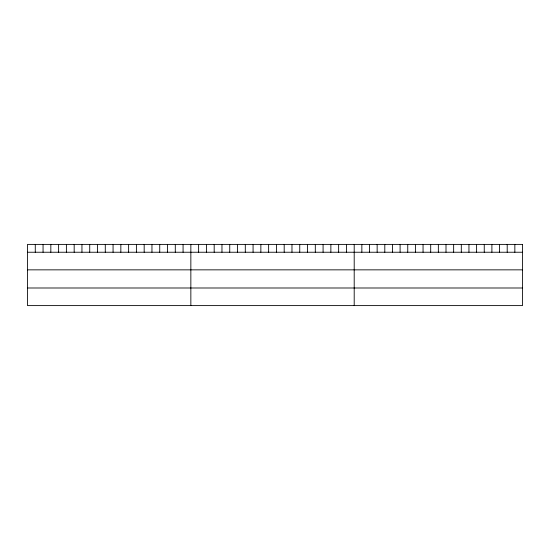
<?xml version="1.0" encoding="UTF-8"?>
<svg xmlns="http://www.w3.org/2000/svg" width="550" height="550" viewBox="0 0 550 550"><rect width="100%" height="100%" fill="white"/><g stroke="black" fill="none" stroke-linecap="round" stroke-linejoin="round"><path stroke-width="0.82" d="M27.5 252.237L522.5 252.237M27.5 269.851L522.5 269.851M27.5 287.994L522.5 287.994M514.848 244.393L514.848 252.237M507.203 244.393L507.203 252.237M499.551 244.393L499.551 252.237M491.899 244.393L491.899 252.237M484.248 244.393L484.248 252.237M476.603 244.393L476.603 252.237M468.951 244.393L468.951 252.237M461.299 244.393L461.299 252.237M453.647 244.393L453.647 252.237M446.002 244.393L446.002 252.237M438.35 244.393L438.35 252.237M430.698 244.393L430.698 252.237M423.053 244.393L423.053 252.237M415.401 244.393L415.401 252.237M407.749 244.393L407.749 252.237M400.098 244.393L400.098 252.237M392.453 244.393L392.453 252.237M384.801 244.393L384.801 252.237M377.149 244.393L377.149 252.237M369.497 244.393L369.497 252.237M361.852 244.393L361.852 252.237M354.2 244.393L354.2 305.607M346.424 244.393L346.424 252.237M338.642 244.393L338.642 252.237M330.866 244.393L330.866 252.237M323.084 244.393L323.084 252.237M315.308 244.393L315.308 252.237M307.526 244.393L307.526 252.237M299.75 244.393L299.75 252.237M291.974 244.393L291.974 252.237M284.192 244.393L284.192 252.237M276.416 244.393L276.416 252.237M268.634 244.393L268.634 252.237M260.858 244.393L260.858 252.237M253.076 244.393L253.076 252.237M245.3 244.393L245.3 252.237M237.524 244.393L237.524 252.237M229.742 244.393L229.742 252.237M221.966 244.393L221.966 252.237M214.184 244.393L214.184 252.237M206.408 244.393L206.408 252.237M198.626 244.393L198.626 252.237M190.85 244.393L190.85 305.607M183.074 244.393L183.074 252.237M175.292 244.393L175.292 252.237M167.516 244.393L167.516 252.237M159.734 244.393L159.734 252.237M151.958 244.393L151.958 252.237M144.176 244.393L144.176 252.237M136.4 244.393L136.4 252.237M128.624 244.393L128.624 252.237M120.842 244.393L120.842 252.237M113.066 244.393L113.066 252.237M105.284 244.393L105.284 252.237M97.508 244.393L97.508 252.237M89.726 244.393L89.726 252.237M81.95 244.393L81.95 252.237M74.174 244.393L74.174 252.237M66.392 244.393L66.392 252.237M58.616 244.393L58.616 252.237M50.834 244.393L50.834 252.237M43.058 244.393L43.058 252.237M35.276 244.393L35.276 252.237M522.5 244.393L27.5 244.393L27.5 305.607L522.5 305.607L522.5 244.393"/></g></svg>
